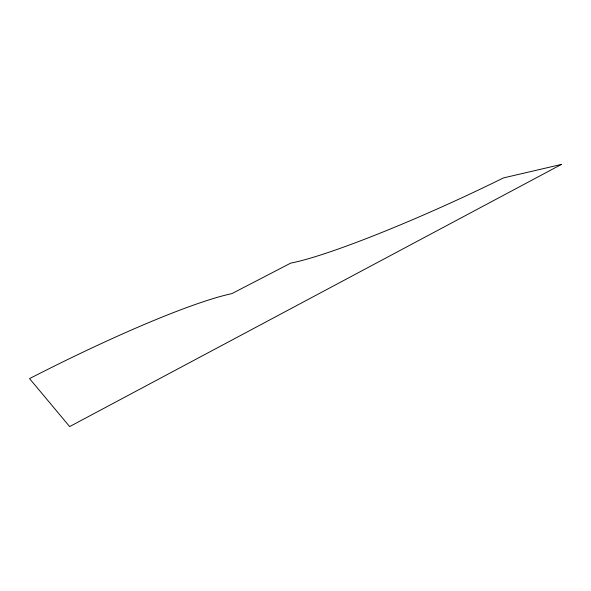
<?xml version="1.0" encoding="UTF-8"?>
<svg xmlns="http://www.w3.org/2000/svg" width="591" height="591" viewBox="0 0 591 591"><rect width="100%" height="100%" fill="white"/><g stroke="black" fill="none" stroke-linecap="round" stroke-linejoin="round"><path stroke-width="0.89" d="M561.45 164.416L69.657 426.584L29.55 378.602A247.666 29.218 -27.4 0 1 231.916 293.609L290.794 263.084A182.804 18.033 -24.4 0 0 503.355 177.943L561.45 164.416"/></g></svg>
